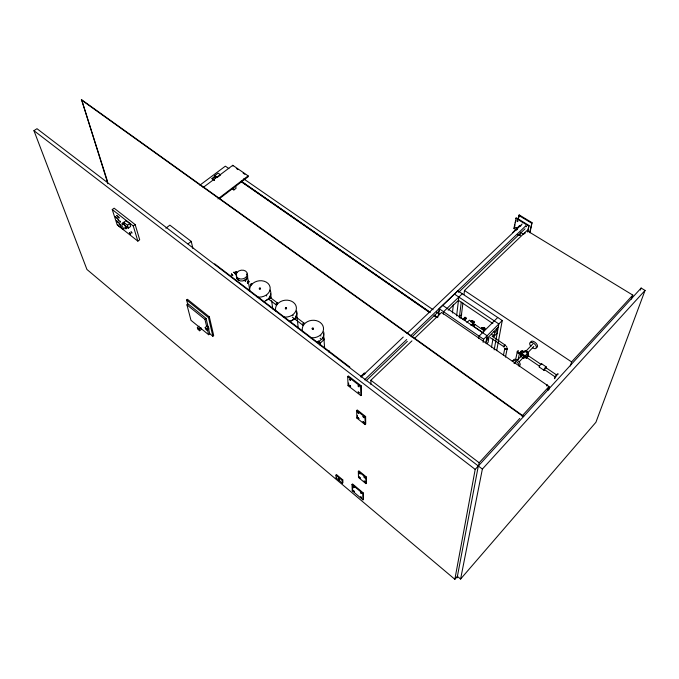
<?xml version="1.0" encoding="UTF-8"?>
<svg xmlns="http://www.w3.org/2000/svg" width="679" height="679" viewBox="0 0 679 679"><rect width="100%" height="100%" fill="white"/><g stroke="black" fill="none" stroke-linecap="round" stroke-linejoin="round"><path stroke-width="1.02" d="M525.546 226.073C526.217 228.11 527.116 225.428 525.546 226.073L410.532 335.901M438.549 316.108L439.237 308.733L457.952 290.858L502.248 320.53L496.689 350.661M482.913 332.659L473.424 326.166L473.934 324.918L474.808 324.358L484.305 330.843M443.336 314.131L443.574 311.712L462.28 293.761M452.409 313.011L453.351 304.616M456.619 315.888L458.851 297.046M459.318 317.891L461.253 302.155M460.973 318.612L462.925 302.978M463.969 294.644L464.487 290.476L526.921 230.605L632.803 295.11L631.377 299.091M464.818 320.522L466.397 318.205L465.005 317.263L463.434 319.571M473.017 325.827L473.433 322.924L469.401 320.174L466.889 322.652M478.712 338.532L479.085 336.147L497.715 317.492M483.125 342.394L483.626 339.271L502.248 320.53M485.901 343.065L487.115 335.766L442.742 305.389M487.386 337.641L488.736 338.575L488.099 342.335L486.733 343.727M491.511 347.156L492.979 338.804M493.344 336.716L493.709 334.628M504.208 346.57C502.299 347.648 505.991 343.251 504.743 345.866M491.545 334.306L494.227 336.13L494.898 332.354L497.614 329.604L496.264 328.695M512.653 232.651L519.622 225.479M516.626 230.037L513.918 228.382L516.227 217.738L529.034 225.496L527.838 231.581M514.597 226.896L514.962 224.859M515.319 222.831L515.684 220.794M497.614 329.604L496.935 333.397L494.227 336.13M494.168 349.863L498.836 323.959L454.523 294.134M517.975 219.47L519.206 214.929L532.013 222.653L529.985 232.812M518.654 217.984L519.206 214.929M454.854 579.297L475.198 469.401L641.129 288.057L645.05 290.425L595.924 422.27L460.591 579.051L457.391 576.369L454.854 579.297L86.937 269.47L33.95 130.674L36.989 128.696L482.37 469.079L460.591 579.051M517.356 234.662L520.021 235.426L520.589 232.413M457.111 577.846L478.322 465.989M478.576 465.887L479.17 462.764L519.817 418.408M527.345 232.057L529.034 225.496M503.419 355.406L504.828 348.191A1.188 0.925 4.5 0 0 506.152 349.439A1.188 0.968 12.2 0 0 506.992 348.089A1.188 0.925 4.5 0 1 506.152 349.439A1.188 0.968 12.2 0 1 504.828 348.191M529.696 232.269L532.013 222.653M505.482 357.078L507.128 348.836M515.548 359.963L517.339 351.688M518.102 359.59L519.69 352.35M547.928 390.535L549.048 386.504L441.588 312.442L414.215 338.685M474.731 324.859L474.748 324.341L473.543 326.226M570.368 365.956L571.591 361.907L632.803 295.11M640.399 290.043L641.129 288.057M474.697 324.834L474.808 324.358M504.904 345.475L505.04 345L492.08 336.156M260.388 288.507C260.532 286.597 257.944 289.084 260.15 288.711C261.738 289.067 258.028 289.772 259.76 288.371M329.026 351.977L329.256 351.179L328.526 351.501M546.968 385.893L547.342 385.095L546.867 385.451M546.901 385.842L547.299 385.061L546.773 385.375M556.483 375.563L555.566 377.184L544.371 369.554M285.469 308.215C284.543 309.556 287.582 309.072 286.266 308.096M482.37 469.079L645.05 290.425M521.956 416.074L549.048 386.504M519.427 361.534L523.085 357.697M528.126 352.409L533.821 346.426M514.054 363.604L515.522 362.077M516.982 360.541L522.109 355.176M525.707 351.408L532.837 343.947M362.959 499.837L363.477 499.311L363.358 493.022L352.52 483.957L352.002 484.492L352.257 490.832L362.959 499.837L362.841 493.557L363.358 493.022M365.939 483.643L366.473 483.1L366.397 477.04L358.868 470.836L358.334 471.379L358.495 477.473L365.939 483.643L365.862 477.592L366.397 477.04M352.257 490.832L352.774 490.314L354.302 491.596M358.495 477.473L359.03 476.93M486.588 338.948L498.259 327.176M485.986 341.35L488.736 338.575M342.428 483.176L342.267 480.426L342.785 479.9L336.487 474.613L335.969 475.13L336.156 477.897L342.428 483.176L342.946 482.659L342.785 479.9M336.156 477.897L336.674 477.388M470.92 325.411L473.433 322.924M365.124 424.604L365.718 424.019L365.625 416.55L357.264 409.972L356.662 410.557L356.874 418.06L365.124 424.604L365.022 417.135L365.625 416.55M464.207 320.352L466.397 318.205M462.815 319.402L465.005 317.263M459.428 316.575L461.703 314.369M356.874 418.06L357.468 417.483L357.417 415.607M360.88 395.619L361.5 395.025L361.33 385.944L348.327 375.928L347.699 376.522L348.064 385.672L360.88 395.619L360.702 386.546L361.33 385.944M370.895 384.416L370.878 380.248L411.941 340.875M448.199 310.176L458.461 300.313L492.886 323.552M366.074 380.817L407.349 341.35M411.932 336.962L439.449 310.651M458.554 292.377L525.045 228.789M364.513 379.833L406.696 339.559M360.931 376.259L364.462 372.898L364.47 373.509M514.937 230.487L518.731 226.879M361.05 377.184L403.25 337.064M407.077 333.414L522.159 224.002M348.064 385.672L348.683 385.078L348.599 383.049M513.918 228.382L514.41 227.915M320.123 343.218L323.841 339.865M520.623 352.69L520.08 352.995L521.311 350.992L520.08 352.995L520.717 352.749M209.701 333.669L212.867 336.249L213.698 335.545L209.353 316.906L187.455 299.312L186.598 299.999L187.888 304.956M208.631 334.722L209.743 333.779L206.077 318.434L188.091 303.929L186.946 304.846L190.986 320.318L208.631 334.722L207.401 329.604M207.205 330.444L208.962 328.967L208.572 327.329L206.959 326.013L205.194 327.49L205.593 329.128L207.205 330.444L206.806 328.797L205.194 327.49M206.806 328.797L208.572 327.329M199.643 330.741L199.236 329.137L200.976 327.685L201.383 329.298L199.643 330.741L197.759 329.196L197.343 327.584L199.083 326.141M206.662 326.54L204.939 319.376L206.077 318.434M212.867 336.249L208.495 317.611L209.353 316.906M188.015 243.897L191.24 241.401L169.877 225.148L165.863 228.186M232.142 188.754L233.873 189.967L236.054 188.304L235.706 186.233M217.934 198.913L248.149 175.869L232.77 165.303L203.089 187.531M219.758 198.404L248.268 176.65L248.149 175.869M137.854 241.147L139.696 239.763L135.146 224.571L114.123 208.19L112.247 209.548L117.161 224.808L137.854 241.147L133.262 225.971L112.247 209.548M217.925 176.947L220.65 174.902L218.12 173.137L214.853 175.581L215.404 178.543M199.872 185.18L225.36 166.16L228.857 168.57M212.12 178.798L215.285 175.954L212.12 178.798L214.522 180.495M133.262 225.971L135.146 224.571M128.399 228.119L130.657 226.447L129.774 223.552L126.039 220.633L123.773 222.296L124.673 225.19L128.399 228.119L127.499 225.224L123.773 222.296M127.499 225.224L129.774 223.552M107.936 183.788L81.582 99.703L523.721 416.371M248.098 283.05A1.129 0.56 -52.6 0 1 247.411 282.532A1.129 0.56 -52.6 0 1 248.565 281.267A1.129 0.56 -52.6 0 1 248.853 282.226C249.465 279.442 245.79 283.949 248.31 282.897M503.86 346.731L489.822 337.387M504.989 344.991L503.631 346.842M312.688 328.458C311.007 329.383 314.318 330.062 313.342 328.568M517.025 229.68L516.32 229.129L517.296 229.179M520.496 226.132L520.131 225.487L521.073 225.725M517.576 234.501L520.021 235.426M364.317 374.519L364.148 373.756L365.056 373.815M518.714 215.396L531.513 223.119M515.726 218.214L528.534 225.971M520.233 232.252L523.849 234.459M232.235 275.411C234.196 276.064 230.198 272.364 231.632 274.817M464.487 290.476L571.591 361.907M119.224 218.01L118.604 216.856L118.833 217.586M541.63 363.783L546.239 366.915M493.548 331.437L494.898 332.354M527.727 355.329L540.654 364.122M545.823 367.636L557.026 375.249M120.556 222.211L120.013 221.074L120.056 221.626M526.284 357.23L539.202 366.032M539.287 367.084L543.887 370.225M236.309 168.434L238.015 169.606M243.141 173.128L244.847 174.308M439.237 308.733L483.626 339.271M243.693 178.832L433.083 309.726M436.572 312.136L439.194 313.944M241.24 181.217L430.019 312.213M434.365 315.234L437.845 317.645M241.13 181.301L429.909 312.315M434.263 315.336L436.869 317.144M241.283 181.777L429.799 312.654M434.136 315.667L436.741 317.475M214.853 175.581L217.373 177.355M212.035 178.382L214.445 180.079M81.293 99.889L523.433 416.694M270.284 297.546L277.499 303.012M296.553 317.449L304.022 323.111M268.859 299.329L276.073 304.812M292.276 317.118L302.571 324.952M320.089 338.261L321.557 339.373M370.878 380.248L479.17 462.764M214.657 263.842L349.863 367.118M33.95 130.674L475.198 469.401M347.699 376.522L360.702 386.546M356.662 410.557L365.022 417.135M186.598 299.999L208.495 317.611M186.946 304.846L204.939 319.376M197.343 327.584L199.236 329.137M358.334 471.379L365.862 477.592M352.002 484.492L362.841 493.557M335.969 475.13L342.267 480.426M231.853 275.207C234.145 276.99 231.072 272.61 231.395 274.486M524.553 233.457L524.451 232.642L525.232 233.211M131.336 232.727C133.508 234.391 129.978 229.952 131.174 232.524M118.452 220.446C120.166 222.237 117.951 218.511 118.341 220.276M119.784 224.613C121.516 226.396 119.232 222.687 119.674 224.443M506.245 346.12L506.907 347.19M233.771 272.559L234.051 271.948L235.061 273.73A1.112 0.526 -58.4 0 0 235.876 273.459A1.12 0.569 -52.5 0 1 234.934 273.23A1.12 0.569 -52.5 0 1 236.046 271.846A1.12 0.569 -52.5 0 1 236.411 272.788A1.112 0.526 -58.4 0 0 236.046 271.804A1.112 0.526 -58.4 0 0 235.027 273.17C234.934 274.757 235.808 272.084 233.848 272.508M81.582 99.703L107.554 181.582M191.24 241.401L192.887 248.463M247.419 276.175L248.242 281.03M248.735 283.941L249.227 286.852A5.279 4.159 -10 0 1 248.633 290.052M233.525 187.896L233.873 189.967M232.77 165.303L232.897 166.083M270.59 293.455L271.32 298.624M271.617 300.695L272.788 308.97M296.621 313.112L298.285 328.458M323.56 333.457L324.587 347.606M352.605 486.079L352.732 489.253M471.506 321.523L471.498 321.192A1.163 0.662 46.7 0 1 472.576 321.099A1.163 0.662 46.7 0 1 473.331 322.449L472.949 322.78A1.163 0.577 44.5 0 0 473.195 321.914A1.163 0.577 44.5 0 0 472.032 320.929A1.163 0.577 44.5 0 0 471.532 321.498M548.853 389.483A1.214 0.985 17.4 0 1 547.529 389.322A1.205 0.959 9.4 0 0 548.861 389.415M530.902 346.315A4.184 2.13 42 0 1 531.301 342.275A4.184 2.13 42 0 1 536.418 346.833A4.184 2.13 42 0 1 532.514 347.758M530.732 342.759A4.184 2.139 42 0 1 533.202 341.316A4.184 2.139 42 0 1 537.216 344.898A4.184 2.139 42 0 1 536.13 347.563M512.306 361.347A4.235 2.062 42.5 0 1 516.184 361.423A4.235 2.062 42.5 0 1 519.087 366.015M513.4 360.855A4.235 2.071 42.4 0 1 515.811 359.488A4.235 2.071 42.4 0 1 519.859 363.138A4.235 2.071 42.4 0 1 518.841 365.752M523.823 351.994A2.283 1.137 42.2 0 1 526.174 352.18A2.283 1.137 42.2 0 1 527.354 354.752M524.629 351.493A2.275 1.146 42.2 0 1 526.989 351.323A2.275 1.146 42.2 0 1 527.914 354.065M521.217 357.103A2.283 1.137 42.3 0 1 521.268 354.922A2.283 1.137 42.3 0 1 524.103 357.146A2.283 1.137 42.3 0 1 522.575 358.181M521.353 354.922A2.283 1.137 42.3 0 1 522.83 354.234A2.283 1.137 42.3 0 1 524.977 356.424A2.283 1.137 42.3 0 1 523.865 357.493M524.977 357.527A2.241 0.552 -55 0 1 525.19 356.119A2.241 0.552 -55 0 1 526.938 353.971A2.241 0.552 -55 0 1 527.328 354.642M527.32 357.264A2.241 0.552 -55 0 1 525.945 357.731A2.241 0.552 -55 0 1 528.067 354.744A2.241 0.552 -55 0 1 527.99 356.322M520.997 354.149A2.232 0.56 -55 0 1 520.343 353.759A2.232 0.56 -55 0 1 521.998 351.255A2.232 0.56 -55 0 1 522.94 351.213M521.396 354.769A2.232 0.56 -55 0 1 523.008 352.146A2.232 0.56 -55 0 1 524.069 351.977M523.95 352.342A2.232 0.56 -55 0 1 523.747 352.774M521.183 356.662A1.816 0.9 42.3 0 1 521.718 355.304A1.816 0.9 42.3 0 1 523.789 357.162A1.816 0.9 42.3 0 1 522.533 357.867M525.02 351.391A1.808 0.908 42.2 0 1 526.31 351.179A1.808 0.908 42.2 0 1 527.846 352.74M527.939 353.08A1.808 0.908 42.2 0 1 527.931 353.369M521.124 353.835A1.774 0.45 -55 0 1 520.572 353.623A1.774 0.45 -55 0 1 521.735 351.73A1.774 0.45 -55 0 1 522.686 351.281M527.303 357.095A1.782 0.441 -55 0 1 526.191 357.561A1.782 0.441 -55 0 1 527.744 355.219A1.782 0.441 -55 0 1 528.05 355.966M539.618 367.016A2.029 0.467 -54.9 0 1 539.432 366.261A2.029 0.467 -54.9 0 1 540.942 364.139A2.029 0.467 -54.9 0 1 541.647 364.165M544.779 369.656A2.029 0.458 -54.9 0 1 543.989 369.529A2.029 0.458 -54.9 0 1 545.908 366.983A2.029 0.458 -54.9 0 1 545.704 368.434M555.015 378.568A3.039 0.645 -54.9 0 1 554.794 377.473A3.039 0.645 -54.9 0 1 557.052 374.29A3.039 0.645 -54.9 0 1 558.062 374.299M473.679 322.567A1.163 0.9 1.3 0 1 472.822 323.891A1.163 0.934 8.7 0 0 473.679 322.593M471.082 321.498A1.163 0.577 44.5 0 1 472.168 321.804A1.163 0.577 44.5 0 1 472.813 322.958M481.818 328.619A1.154 0.569 44 0 1 481.963 327.694A1.154 0.569 44 0 1 483.253 328.585A1.154 0.569 44 0 1 483.109 329.502M481.767 328.661A1.154 0.662 46.2 0 1 482.014 327.651A1.154 0.662 46.2 0 1 483.304 328.534A1.154 0.662 46.2 0 1 483.058 329.544M484.433 327.745A1.154 0.976 4.8 0 1 484.636 329.128A1.154 0.976 4.8 0 1 483.024 329.264M483.584 327.533A1.154 0.976 4.8 0 1 484.025 327.567A1.154 0.925 9.7 0 0 483.575 327.567M484.424 327.804A1.154 0.925 9.7 0 1 484.645 329.12A1.154 0.925 9.7 0 1 483.032 329.196M471.031 322.007A1.443 0.713 44.5 0 1 471.328 322.186M470.759 321.557A1.443 0.713 44.5 0 1 472.16 321.617A1.443 0.713 44.5 0 1 472.957 323.297M122.585 224.783A2.546 0.772 52.3 0 1 123.663 224.384A2.546 0.772 52.3 0 1 125.776 227.295A2.546 0.772 52.3 0 1 124.69 227.686M122.288 224.987A3.429 1.044 52.3 0 1 123.12 223.561A3.429 1.044 52.3 0 1 126.26 227.524A3.429 1.044 52.3 0 1 124.868 228.254M126.973 226.438A3.429 1.044 52.3 0 1 126.294 227.949M122.823 223.179A3.429 1.044 52.3 0 1 124.376 223.153M519.469 352.74A1.222 1.01 21.7 0 1 517.483 352.426A1.222 1.01 21.7 0 1 518.34 350.975M519.494 352.681A1.222 0.985 13.3 0 1 517.474 352.452A1.222 0.985 13.3 0 1 518.332 351.018M328.441 351.433A1.197 0.475 -52.8 0 1 329.222 351.145A1.197 0.475 -52.8 0 1 329.094 352.028M320.174 344.72A1.188 0.484 -52.8 0 0 319.351 344.482A1.188 0.526 -47 0 1 320.208 344.278A1.188 0.526 -47 0 1 320.072 345.144M322.211 338.142A1.188 0.458 48 0 1 323.594 338.991A1.188 0.458 48 0 1 323.399 339.865M322.415 339.05A1.18 0.484 -52.9 0 1 323.671 338.023A1.18 0.484 -52.9 0 1 323.382 339.339M295.586 319.257A1.163 0.518 -52.8 0 1 295.051 318.765A1.163 0.518 -52.8 0 1 296.069 317.475A1.163 0.518 -52.8 0 1 296.604 317.967M303.046 324.927A1.171 0.509 -52.9 0 1 302.52 324.435A1.171 0.509 -52.9 0 1 303.547 323.136A1.171 0.509 -52.9 0 1 304.073 323.628M269.673 299.116A1.146 0.543 -52.7 0 1 268.765 298.921A1.146 0.543 -52.7 0 1 269.894 297.504A1.146 0.543 -52.7 0 1 270.217 298.429M276.557 304.803A1.146 0.535 -52.7 0 1 276.039 304.167A1.146 0.535 -52.7 0 1 277.202 302.953A1.146 0.535 -52.7 0 1 277.422 303.903M250.967 285.358A1.129 0.56 -52.6 0 1 250.381 284.832A1.129 0.56 -52.6 0 1 251.374 283.584A1.129 0.56 -52.6 0 1 251.96 284.111M245.671 281.454A1.129 0.56 -52.6 0 1 245.195 280.843A1.129 0.56 -52.6 0 1 246.137 279.655A1.129 0.56 -52.6 0 1 246.783 280.062M247.029 274.078A5.687 4.43 -9.8 0 1 242.692 280.953A5.687 4.43 -9.8 0 1 236.657 275.657M247.198 277.388A5.364 4.184 -9.8 0 1 243.345 280.563M239.297 280.342A5.364 4.184 -9.8 0 1 236.895 277.889M246.749 274.223A5.364 4.184 -9.8 0 1 247.249 275.207M320.811 335.842A1.18 0.492 -52.9 0 1 320.895 336.037M323.679 331.929A10.592 8.734 -5.1 0 1 322.635 337.887M321.006 339.789A10.592 8.734 -5.1 0 1 317.186 342.029M302.639 331.742A10.669 8.768 -5.1 0 1 311.763 320.344A10.669 8.768 -5.1 0 1 323.518 329.323A10.669 8.768 -5.1 0 1 310.345 337.633M318.672 341.062A10.261 8.462 -5.1 0 1 317.068 341.775M292.912 315.531A1.163 0.518 -52.8 0 1 293.226 315.319M296.553 310.931A10.414 8.428 -7.2 0 1 295.62 317.399M295.136 318.044A10.414 8.428 -7.2 0 1 289.322 321.676M275.835 311.262A10.491 8.454 -7.2 0 1 285.019 300.228A10.491 8.454 -7.2 0 1 296.367 308.894A10.491 8.454 -7.2 0 1 283.27 316.94M296.443 311.695A10.092 8.165 -7.2 0 1 296.485 314.538M296.307 315.243A10.092 8.165 -7.2 0 1 295.721 316.626M293.744 319.062A10.092 8.165 -7.2 0 1 289.237 321.422M266.423 295.985A1.137 0.543 -52.7 0 1 266.728 295.671M269.979 290.043A10.253 8.131 -8.9 0 1 269.521 297.606M269.037 298.234A10.253 8.131 -8.9 0 1 263.265 301.756M249.948 291.478A10.321 8.156 -8.8 0 1 259.191 280.792A10.321 8.156 -8.8 0 1 270.149 289.161A10.321 8.156 -8.8 0 1 257.137 296.969M270.242 295.526A9.93 7.876 -8.9 0 1 269.24 297.495M267.653 299.218A9.93 7.876 -8.9 0 1 265.591 300.593M515.811 227.677L516.787 228.39L515.811 227.677M517.033 220.904C517.687 222.924 518.603 220.268 517.033 220.904M235.621 273.62L235.723 274.146L236.547 273.968A1.12 0.569 -52.5 0 1 235.613 273.934A1.12 0.569 -52.5 0 1 236.292 272.585L237.226 272.618A1.12 0.569 -52.5 0 0 236.292 272.585L235.621 273.62M115.337 216.652L116.304 217.874L115.337 216.652M116.839 215.557L117.798 216.779L116.839 215.557M116.686 220.862L117.645 222.075L116.686 220.862M117.06 218.001L118.027 219.224L117.06 218.001M118.027 225.029L118.986 226.243L118.027 225.029M118.401 222.211L119.368 223.433L118.401 222.211M119.733 226.379L120.692 227.592L119.733 226.379M312.179 328.288C313.121 330.41 314.08 326.65 312.179 328.288M129.358 232.795L130.563 234.314L129.358 232.795M286.53 307.96C285.121 309.879 285.044 306.178 286.53 307.96M349.405 379.247L350.356 380.257L349.405 379.247M349.634 385.332L350.627 386.292L349.634 385.332M338.813 478.118L339.5 478.797L338.813 478.118M338.906 479.518L339.585 480.189L338.906 479.518M358.045 385.918L359.064 386.886L358.096 385.867M358.189 391.978L359.199 392.937L358.189 391.978M357.629 412.425L358.758 413.511L357.689 412.374M357.765 417.483L358.877 418.57L357.765 417.483M362.968 416.634L364.097 417.729L362.968 416.634M363.053 421.676L364.182 422.762L363.053 421.676M353.419 486.639L354.26 487.471L353.419 486.639M353.581 490.875L354.404 491.698L353.615 490.849M359.199 473L360.218 473.993L359.25 472.966M359.301 477.099L360.311 478.092L359.352 477.065M364.003 476.964L365.03 477.974L364.003 476.964M360.625 492.682L361.466 493.514L360.625 492.682M364.071 481.055L365.09 482.048L364.122 481.021M360.727 496.875L361.559 497.707L360.77 496.85M471.93 321.167L471.727 321.507A1.163 0.934 8.7 0 1 472.27 320.946A1.163 0.985 3.6 0 0 471.93 321.167M473.764 322.415L472.991 322.771A1.163 0.934 8.7 0 0 473.56 321.091A1.163 0.985 3.6 0 1 473.764 322.415M549.226 388.133A1.214 0.985 17.4 0 0 548.904 387.819A1.205 0.959 9.4 0 1 549.226 388.108M120.675 226.786A2.555 0.772 52.3 0 0 123.578 229.638A2.555 0.772 52.3 0 0 121.999 226.319A2.555 0.772 52.3 0 0 120.675 226.786M318.791 341.495A1.188 0.492 42.5 0 0 318.68 342.411A1.188 0.45 48 0 1 318.833 341.452A1.188 0.45 48 0 1 320.132 342.819A1.188 0.45 48 0 1 319.368 343.022A1.188 0.492 42.5 0 0 320.199 342.742A1.188 0.492 42.5 0 0 318.791 341.495M238.804 278.611A5.704 4.439 -9.8 0 0 247.394 274.299A5.704 4.439 -9.8 0 0 238.991 270.87A5.704 4.439 -9.8 0 0 238.804 278.611"/></g></svg>
